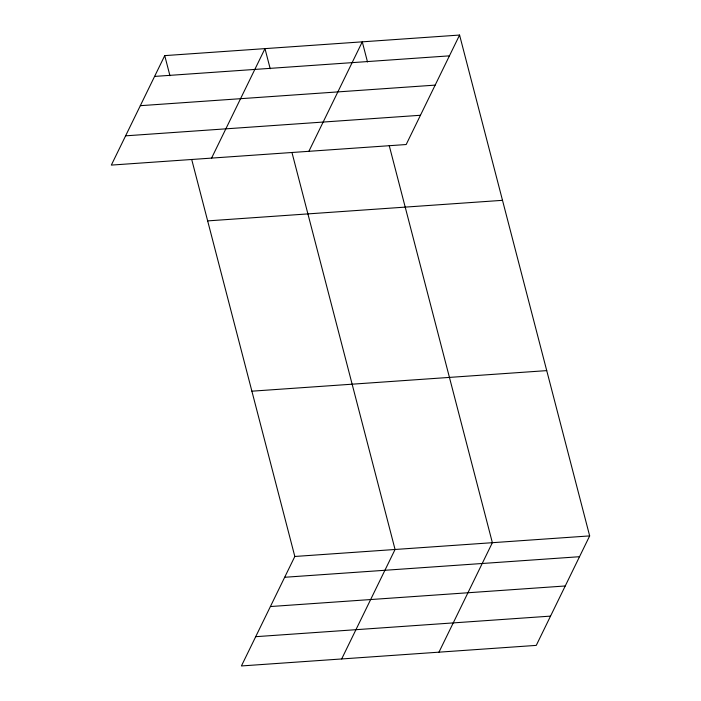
<?xml version="1.0" encoding="UTF-8"?>
<svg xmlns="http://www.w3.org/2000/svg" width="701" height="701" viewBox="0 0 701 701"><rect width="100%" height="100%" fill="white"/><g stroke="black" fill="none" stroke-linecap="round" stroke-linejoin="round"><path stroke-width="1.05" d="M164.735 55.616L111.336 165.094L406.177 144.529L459.576 35.05L164.735 55.616L169.957 75.743M211.579 158.102L264.978 48.623L270.209 68.751M308.878 151.32L362.277 41.832L367.508 61.968M191.697 159.442L294.823 556.471L241.424 665.95L536.265 645.384L589.664 535.906L459.576 35.05M341.667 658.958L395.066 549.479L291.949 152.45M438.966 652.175L492.365 542.688L389.248 145.668M154.588 76.418L449.429 55.852M140.314 105.685L435.155 85.119M125.61 135.836L420.451 115.271M207.662 220.894L502.503 200.328M251.896 391.184L546.736 370.619M294.823 556.471L589.664 535.906M284.676 577.273L579.517 556.708M270.402 606.54L565.243 585.975M255.699 636.683L550.539 616.118"/></g></svg>
